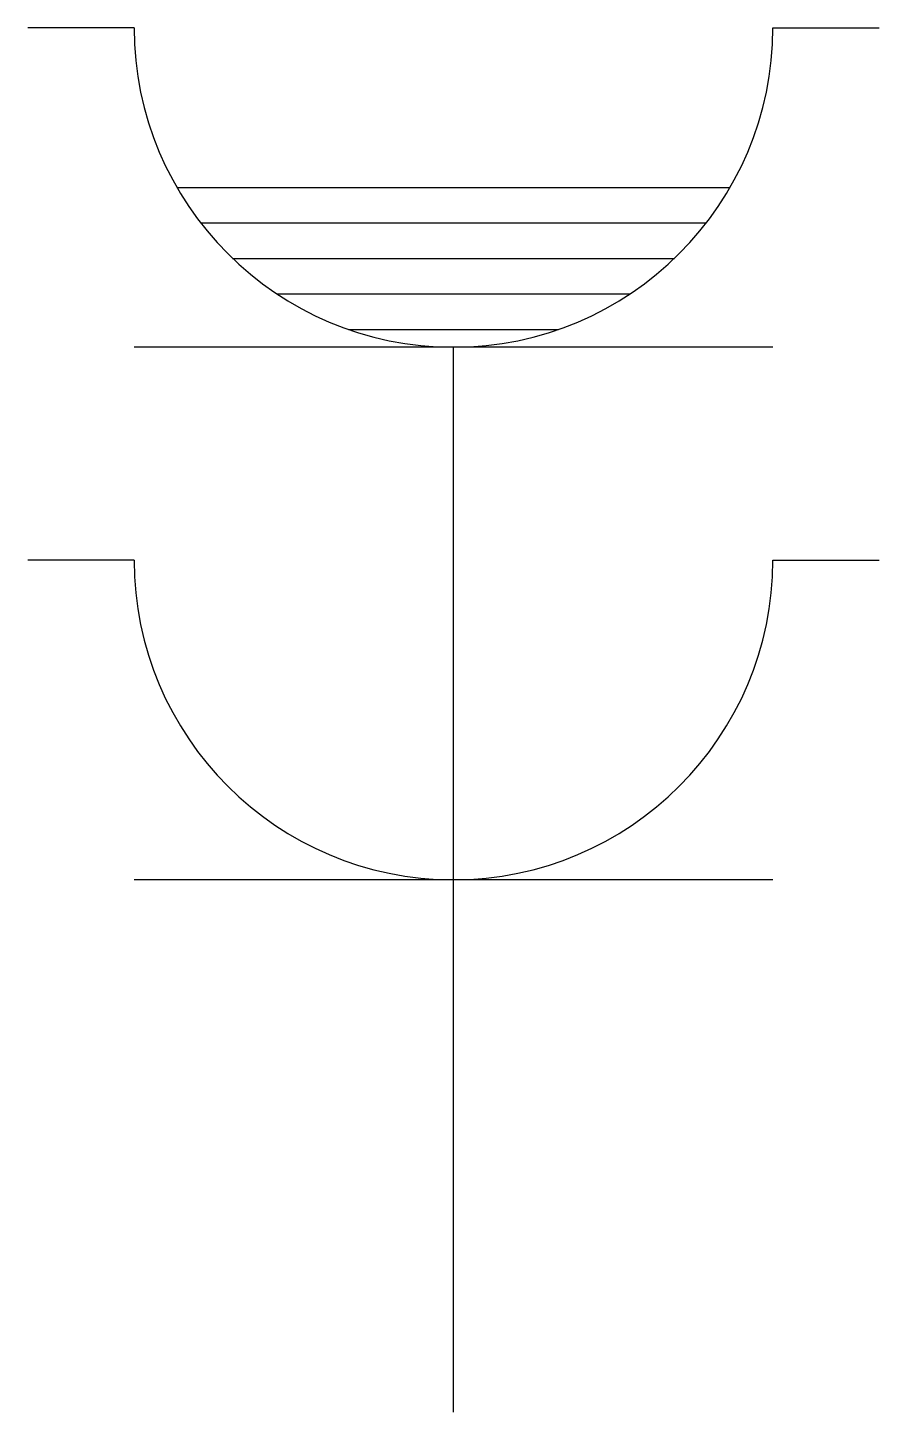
# Model space of a CAD drawing. Header units: millimetres. Extents: x -2.4 to 2.4, y 0 to 7.8.
import ezdxf

# ---------------------------------------------------------------- set-up
doc = ezdxf.new("R2010")
doc.units = ezdxf.units.MM

msp = doc.modelspace()

# ---------------------------------------------------------------- linework, layer by layer
at = {"transparency": 33554687}
for p, q in [((-1.8, 7.8), (-2.4, 7.8)), ((1.8, 7.8), (2.4, 7.8)), ((-1.5588, 6.9), (1.5588, 6.9)), ((-1.4248, 6.7), (1.4248, 6.7)), ((-1.245, 6.5), (1.245, 6.5)), ((-0.995, 6.3), (0.995, 6.3)), ((-0.5916, 6.1), (0.5916, 6.1)), ((1.8, 6), (-1.8, 6)), ((0, 0), (0, 6)), ((-1.8, 4.8), (-2.4, 4.8)), ((1.8, 4.8), (2.4, 4.8)), ((1.8, 3), (-1.8, 3))]:
    msp.add_line(p, q, dxfattribs=at)
for centre in [(0, 7.8), (0, 4.8)]:
    msp.add_arc(centre, 1.8, 180, 0, dxfattribs=at)

doc.saveas('drawing.dxf')
